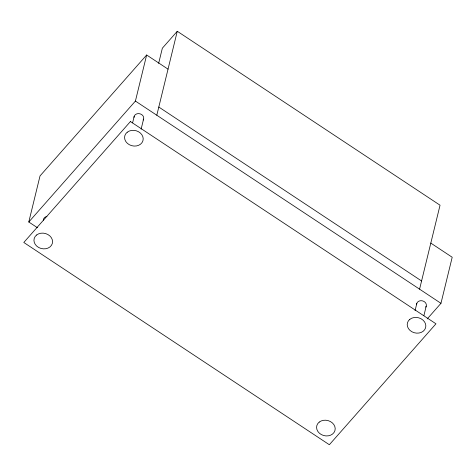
<?xml version="1.0" encoding="UTF-8"?>
<svg xmlns="http://www.w3.org/2000/svg" width="476" height="476" viewBox="0 0 476 476"><rect width="100%" height="100%" fill="white"/><g stroke="black" fill="none" stroke-linecap="round" stroke-linejoin="round"><path stroke-width="0.71" d="M37.467 227.742L28.792 222L40.026 175.924L146.65 54.996L168.04 69.157M28.792 222L135.416 101.073L146.65 54.996M132.602 122.85L134.178 116.364M141.116 129.174L143.579 119.089M158.651 63.356L162.346 48.201L177.274 31.273L440.044 205.21L419.582 289.164M156.806 115.228L177.274 31.273M415.06 310.649L416.815 303.444M423.926 315.534L426.21 306.169M427.21 318.926L440.966 303.319L452.2 257.248L430.81 243.093M158.805 107.04L421.575 280.971M135.416 101.073L440.966 303.319M143.103 120.041A4.891 4.052 13.7 0 0 142.27 115.055L141.259 114.335A4.891 4.052 13.7 0 0 135.41 114.609L134.654 115.406A4.891 4.052 13.7 0 0 134.03 117.411M425.74 307.127A4.891 4.052 13.7 0 0 424.907 302.135L423.896 301.421A4.891 4.052 13.7 0 0 418.047 301.695L417.285 302.492A4.891 4.052 13.7 0 0 416.661 304.491M43.399 220.198A4.891 4.052 13.7 0 1 44.018 218.198L44.78 217.401A4.891 4.052 13.7 0 1 46.94 216.479M130.424 121.547L23.8 242.474L329.35 444.727L435.974 323.799L130.424 121.547M127.229 132.221L125.771 133.75A9.401 7.783 13.7 0 0 127.372 143.335L129.317 144.71A9.401 7.783 13.7 0 0 140.545 144.186L142.003 142.651A9.401 7.783 13.7 0 0 140.402 133.072L138.456 131.697A9.401 7.783 13.7 0 0 127.229 132.221M36.598 235.007L35.141 236.542A9.401 7.783 13.7 0 0 36.741 246.122L38.687 247.496A9.401 7.783 13.7 0 0 49.915 246.973L51.372 245.443A9.401 7.783 13.7 0 0 49.772 235.858L47.826 234.484A9.401 7.783 13.7 0 0 36.598 235.007M409.866 319.301L408.408 320.836A9.401 7.783 13.7 0 0 410.009 330.415L411.948 331.79A9.401 7.783 13.7 0 0 423.176 331.266L424.64 329.737A9.401 7.783 13.7 0 0 423.039 320.152L421.093 318.777A9.401 7.783 13.7 0 0 409.866 319.301M319.229 422.087L317.772 423.622A9.401 7.783 13.7 0 0 319.372 433.202L321.318 434.576A9.401 7.783 13.7 0 0 332.545 434.052L334.003 432.523A9.401 7.783 13.7 0 0 332.403 422.938L330.463 421.569A9.401 7.783 13.7 0 0 319.229 422.087"/></g></svg>
